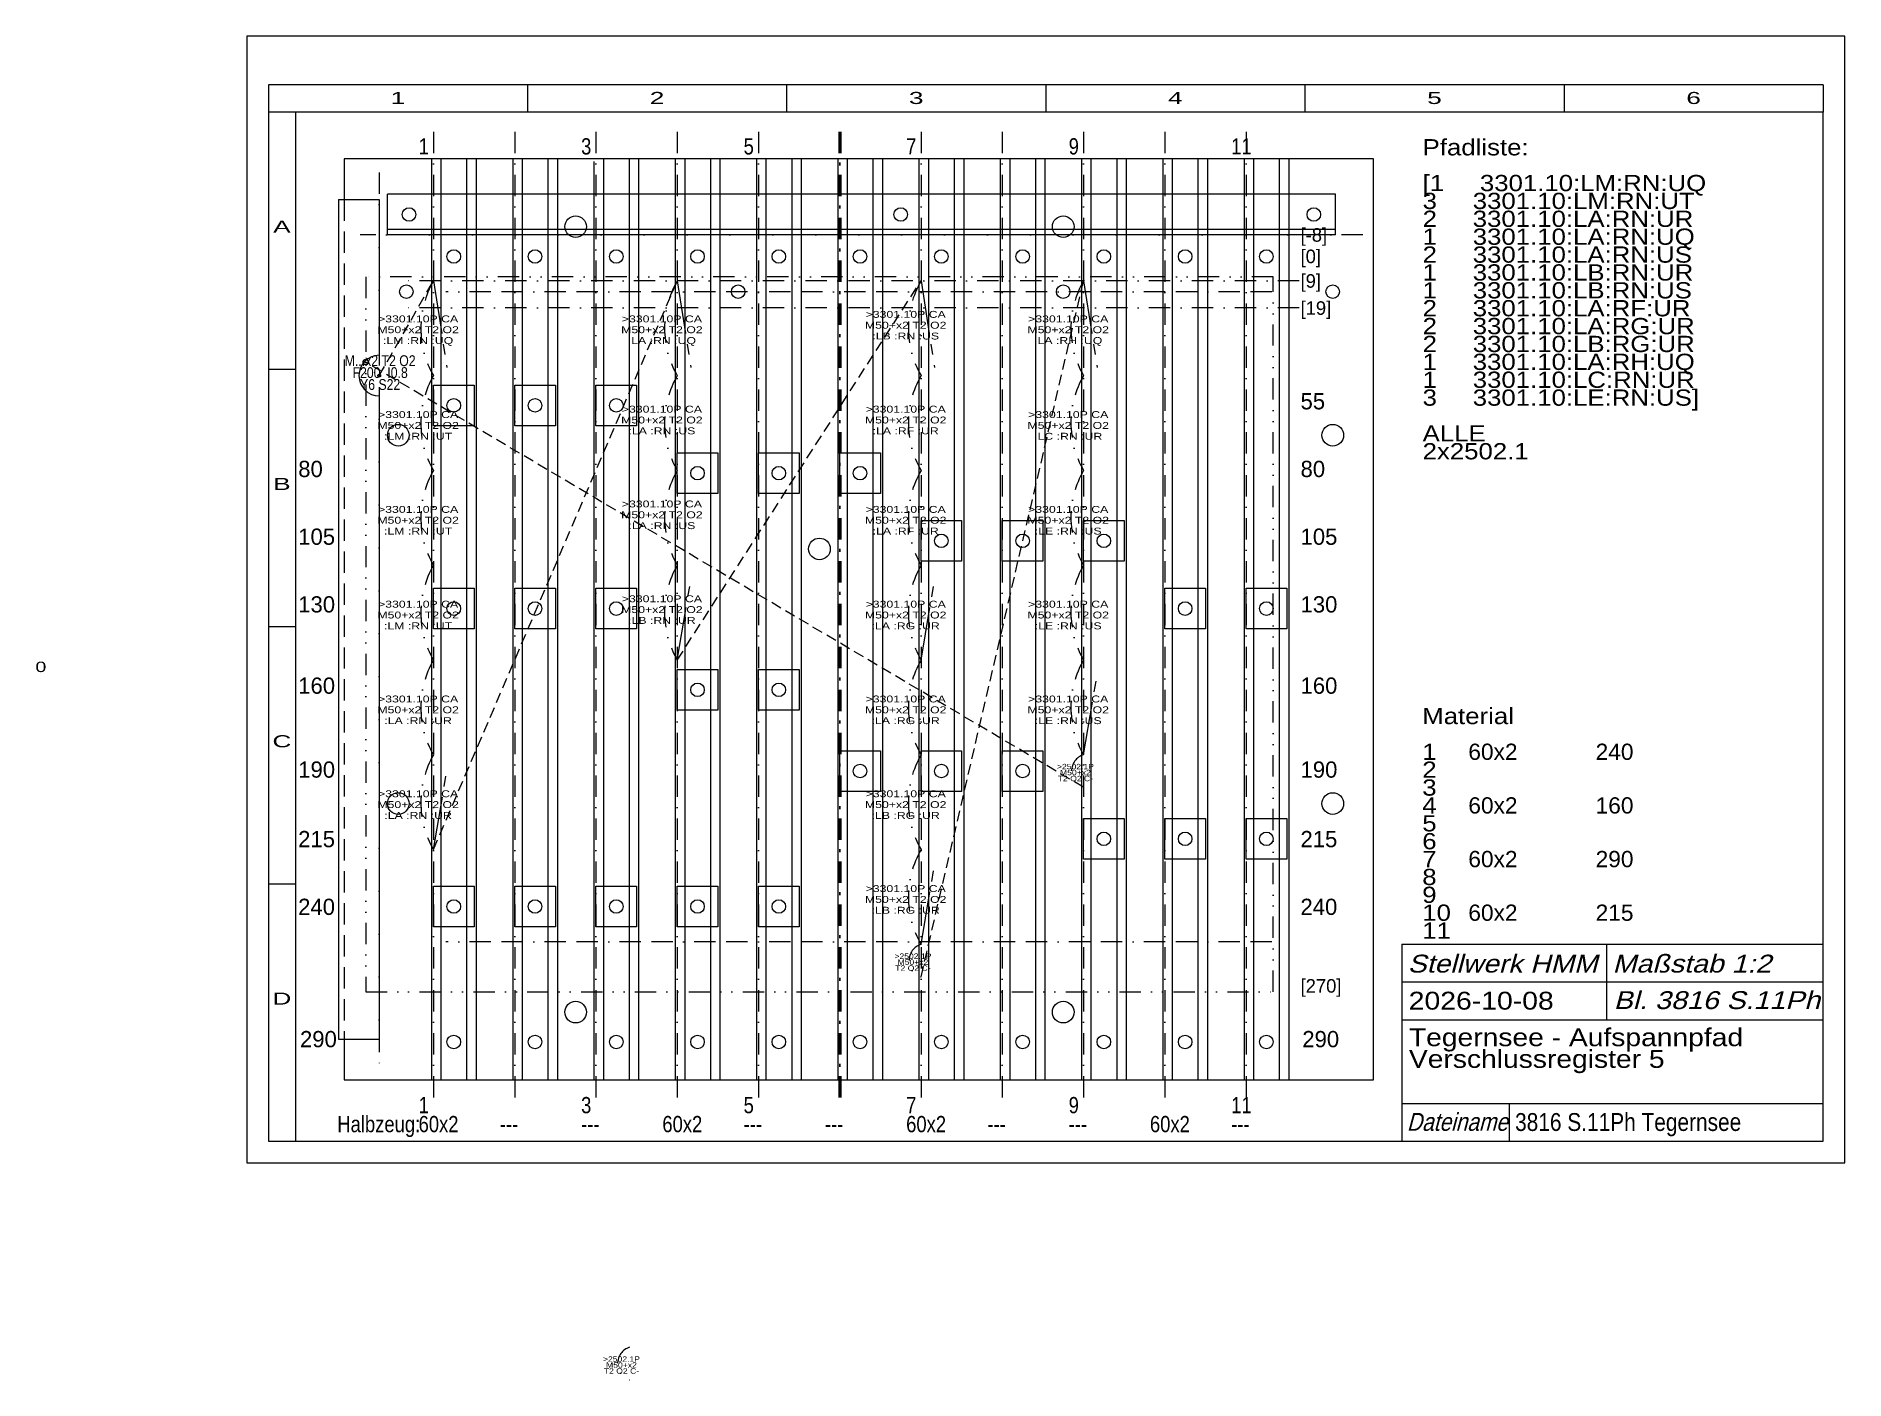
# Model space of a CAD drawing. Extents: x -76 to 592, y -78 to 418.
import ezdxf
from ezdxf.enums import TextEntityAlignment as Align

# ---------------------------------------------------------------- set-up
doc = ezdxf.new("R2010")
doc.units = 0
doc.header["$LTSCALE"] = 15.744298
for name, pattern in [('BORDER', [1.75, 0.5, -0.25, 0.5, -0.25, 0, -0.25]), ('DASHDOT', [1, 0.5, -0.25, 0, -0.25]), ('DASHED', [0.75, 0.5, -0.25]), ('DIVIDE', [1.25, 0.5, -0.25, 0, -0.25, 0, -0.25]), ('HIDDEN', [0.375, 0.25, -0.125]), ('PHANTOM', [2.5, 1.25, -0.25, 0.25, -0.25, 0.25, -0.25])]:
    doc.linetypes.add(name, pattern=pattern)
for name, color, linetype, lineweight in [('2502___ ABTRIEB FÜR ZWEI ANLENKUNGEN', 6, 'DASHDOT', 0), ('3301___ VERSCHLUSSREGISTER', 230, 'CONTINUOUS', 0), ('3816_11P', 30, 'CONTINUOUS', 13), ('BESCHRIFTUNG', 7, 'CONTINUOUS', 25), ('FRÄSPFADE', 30, 'CONTINUOUS', 0), ('KONSTRUKTION', 7, 'CONTINUOUS', 0), ('MITTELLINIEN', 5, 'DASHDOT', 13), ('STANDARD', 7, 'CONTINUOUS', 0)]:
    doc.layers.add(name, color=color, linetype=linetype, lineweight=lineweight)
doc.styles.add('Arial', font='arial.ttf')

msp = doc.modelspace()

# ---------------------------------------------------------------- linework, layer by layer
at = {"layer": '2502___ ABTRIEB FÜR ZWEI ANLENKUNGEN', "linetype": 'DASHDOT'}
msp.add_arc((145.17, -72.08), 6.27, 106.94314, 253.05686, dxfattribs=at)
at = {"layer": '3816_11P', "linetype": 'HIDDEN'}
for p, q in [((50.95, 292.67), (70.95, 327.67)), ((70.95, 117.67), (160.95, 327.67)), ((160.95, 187.67), (250.95, 327.67)), ((250.95, 70.67), (310.95, 327.67)), ((310.95, 140.67), (45.95, 297.67))]:
    msp.add_line(p, q, dxfattribs=at)
at = {"layer": '3816_11P', "linetype": 'PHANTOM'}
for p, q in [((70.95, 327.67), (75.95, 295.68)), ((160.95, 327.67), (165.95, 295.68)), ((250.95, 327.67), (255.95, 295.68)), ((310.95, 327.67), (315.95, 295.68)), ((160.95, 187.67), (165.95, 217.07)), ((250.95, 187.67), (255.95, 217.07)), ((310.95, 152.67), (315.95, 182.07)), ((70.95, 117.67), (75.95, 147.07)), ((250.95, 82.67), (255.95, 112.07))]:
    msp.add_line(p, q, dxfattribs=at)
for centre, radius in [((45.95, 297.67), 1), ((50.95, 292.67), 0.5)]:
    msp.add_circle(centre, radius, dxfattribs=at)
at = {"layer": '3816_11P', "linetype": 'DASHDOT'}
for centre, radius, start, end in [((101.49, 310.17), 35.2, 150.1868, 209.8132), ((191.49, 310.17), 35.2, 150.1868, 209.8132), ((281.49, 310.17), 35.2, 150.1868, 209.8132), ((341.49, 310.17), 35.2, 150.1868, 209.8132), ((101.49, 275.17), 35.2, 150.1868, 209.8132), ((191.49, 275.17), 35.2, 150.1868, 209.8132), ((281.49, 275.17), 35.2, 150.1868, 209.8132), ((341.49, 275.17), 35.2, 150.1868, 209.8132), ((101.49, 240.17), 35.2, 150.1868, 209.8132), ((191.49, 240.17), 35.2, 150.1868, 209.8132), ((281.49, 240.17), 35.2, 150.1868, 209.8132), ((341.49, 240.17), 35.2, 150.1868, 209.8132), ((101.49, 205.17), 35.2, 150.1868, 209.8132), ((191.49, 205.17), 35.2, 150.1868, 209.8132), ((281.49, 205.17), 35.2, 150.1868, 209.8132), ((341.49, 205.17), 35.2, 150.1868, 209.8132), ((101.49, 170.17), 35.2, 150.1868, 209.8132), ((281.49, 170.17), 35.2, 150.1868, 209.8132), ((341.49, 170.17), 35.2, 150.1868, 209.8132), ((101.49, 135.17), 35.2, 150.1868, 209.8132), ((281.49, 135.17), 35.2, 150.1868, 209.8132), ((312.78, 146.67), 6.27, 106.94314, 253.05686), ((281.49, 100.17), 35.2, 150.1868, 209.8132), ((252.78, 76.67), 6.27, 106.94314, 253.05686)]:
    msp.add_arc(centre, radius, start, end, dxfattribs=at)
at = {"layer": 'FRÄSPFADE', "linetype": 'DIVIDE', "lineweight": 20}
for p, q in [((380.95, 329.17), (45.95, 329.17)), ((45.95, 329.17), (45.95, 65.17)), ((380.95, 65.17), (380.95, 329.17)), ((45.95, 65.17), (380.95, 65.17))]:
    msp.add_line(p, q, dxfattribs=at)
at = {"layer": 'KONSTRUKTION', "color": 8}
for p, q in [((417.95, 372.67), (37.95, 372.67)), ((37.95, 372.67), (37.95, 357.67)), ((70.2, 372.67), (70.2, 32.67)), ((73.7, 372.67), (73.7, 32.67)), ((83.2, 372.67), (83.2, 32.67)), ((86.7, 372.67), (86.7, 32.67)), ((100.2, 372.67), (100.2, 32.67)), ((103.7, 372.67), (103.7, 32.67)), ((113.2, 372.67), (113.2, 32.67)), ((116.7, 372.67), (116.7, 32.67)), ((130.2, 371.67), (130.2, 32.67)), ((133.7, 372.67), (133.7, 32.67)), ((143.2, 372.67), (143.2, 32.67)), ((146.7, 372.67), (146.7, 32.67)), ((160.2, 372.67), (160.2, 32.67)), ((163.7, 372.67), (163.7, 32.67)), ((173.2, 372.67), (173.2, 32.67)), ((176.7, 372.67), (176.7, 32.67)), ((190.2, 372.67), (190.2, 32.67)), ((193.7, 372.67), (193.7, 32.67)), ((203.2, 372.67), (203.2, 32.67)), ((206.7, 372.67), (206.7, 32.67)), ((220.2, 372.67), (220.2, 32.67)), ((223.7, 372.67), (223.7, 32.67)), ((233.2, 372.67), (233.2, 32.67)), ((236.7, 372.67), (236.7, 32.67)), ((250.2, 372.67), (250.2, 32.67)), ((253.7, 372.67), (253.7, 32.67)), ((263.2, 372.67), (263.2, 32.67)), ((266.7, 372.67), (266.7, 32.67)), ((280.2, 372.67), (280.2, 32.67)), ((283.7, 372.67), (283.7, 32.67)), ((293.2, 372.67), (293.2, 32.67)), ((296.7, 372.67), (296.7, 32.67)), ((310.2, 372.67), (310.2, 32.67)), ((313.7, 372.67), (313.7, 32.67)), ((323.2, 372.67), (323.2, 32.67)), ((326.7, 372.67), (326.7, 32.67)), ((340.2, 372.67), (340.2, 32.67)), ((343.7, 372.67), (343.7, 32.67)), ((353.2, 372.67), (353.2, 32.67)), ((356.7, 372.67), (356.7, 32.67)), ((370.2, 372.67), (370.2, 32.67)), ((373.7, 372.67), (373.7, 32.67)), ((383.2, 372.67), (383.2, 32.67)), ((386.7, 372.67), (386.7, 32.67)), ((417.95, 32.67), (417.95, 372.67)), ((35.95, 357.67), (35.95, 47.67)), ((35.95, 357.67), (50.95, 357.67)), ((50.95, 357.67), (50.95, 300.17)), ((403.95, 359.67), (53.95, 359.67)), ((53.95, 344.67), (53.95, 359.67)), ((403.95, 344.67), (403.95, 359.67)), ((403.95, 346.67), (53.95, 346.67)), ((403.95, 344.67), (53.95, 344.67)), ((50.95, 285.17), (50.95, 47.67)), ((35.95, 47.67), (50.95, 47.67)), ((37.95, 47.67), (37.95, 32.67)), ((37.95, 32.67), (417.95, 32.67))]:
    msp.add_line(p, q, dxfattribs=at)
at = {"layer": 'KONSTRUKTION', "color": 8, "linetype": 'DASHED'}
msp.add_line((37.95, 357.67), (37.95, 47.67), dxfattribs=at)
at = {"layer": 'KONSTRUKTION', "color": 8, "linetype": 'BORDER'}
for p, q in [((380.5, 323.67), (75.5, 323.67)), ((380.5, 83.67), (75.5, 83.67))]:
    msp.add_line(p, q, dxfattribs=at)
at = {"layer": 'KONSTRUKTION', "color": 252}
for p, q in [((70.95, 289.17), (85.95, 289.17)), ((70.95, 274.17), (70.95, 289.17)), ((85.95, 289.17), (85.95, 274.17)), ((100.95, 274.17), (100.95, 289.17)), ((100.95, 289.17), (115.95, 289.17)), ((115.95, 289.17), (115.95, 274.17)), ((130.95, 274.17), (130.95, 289.17)), ((130.95, 289.17), (145.95, 289.17)), ((145.95, 289.17), (145.95, 274.17)), ((85.95, 274.17), (70.95, 274.17)), ((115.95, 274.17), (100.95, 274.17)), ((145.95, 274.17), (130.95, 274.17)), ((160.95, 249.17), (160.95, 264.17)), ((160.95, 264.17), (175.95, 264.17)), ((175.95, 264.17), (175.95, 249.17)), ((190.95, 249.17), (190.95, 264.17)), ((190.95, 264.17), (205.95, 264.17)), ((205.95, 264.17), (205.95, 249.17)), ((220.95, 264.17), (235.95, 264.17)), ((220.95, 249.17), (220.95, 264.17)), ((235.95, 264.17), (235.95, 249.17)), ((175.95, 249.17), (160.95, 249.17)), ((205.95, 249.17), (190.95, 249.17)), ((235.95, 249.17), (220.95, 249.17)), ((250.95, 224.17), (250.95, 239.17)), ((250.95, 239.17), (265.95, 239.17)), ((265.95, 239.17), (265.95, 224.17)), ((280.95, 224.17), (280.95, 239.17)), ((280.95, 239.17), (295.95, 239.17)), ((295.95, 239.17), (295.95, 224.17)), ((310.95, 239.17), (325.95, 239.17)), ((310.95, 224.17), (310.95, 239.17)), ((325.95, 239.17), (325.95, 224.17)), ((265.95, 224.17), (250.95, 224.17)), ((295.95, 224.17), (280.95, 224.17)), ((325.95, 224.17), (310.95, 224.17)), ((70.95, 199.17), (70.95, 214.17)), ((70.95, 214.17), (85.95, 214.17)), ((85.95, 214.17), (85.95, 199.17)), ((100.95, 199.17), (100.95, 214.17)), ((100.95, 214.17), (115.95, 214.17)), ((115.95, 214.17), (115.95, 199.17)), ((130.95, 214.17), (145.95, 214.17)), ((130.95, 199.17), (130.95, 214.17)), ((145.95, 214.17), (145.95, 199.17)), ((340.95, 199.17), (340.95, 214.17)), ((340.95, 214.17), (355.95, 214.17)), ((355.95, 214.17), (355.95, 199.17)), ((370.95, 199.17), (370.95, 214.17)), ((370.95, 214.17), (385.95, 214.17)), ((385.95, 214.17), (385.95, 199.17)), ((85.95, 199.17), (70.95, 199.17)), ((115.95, 199.17), (100.95, 199.17)), ((145.95, 199.17), (130.95, 199.17)), ((355.95, 199.17), (340.95, 199.17)), ((385.95, 199.17), (370.95, 199.17)), ((160.95, 169.17), (160.95, 184.17)), ((160.95, 184.17), (175.95, 184.17)), ((175.95, 184.17), (175.95, 169.17)), ((190.95, 169.17), (190.95, 184.17)), ((190.95, 184.17), (205.95, 184.17)), ((205.95, 184.17), (205.95, 169.17)), ((175.95, 169.17), (160.95, 169.17)), ((205.95, 169.17), (190.95, 169.17)), ((220.95, 139.17), (220.95, 154.17)), ((220.95, 154.17), (235.95, 154.17)), ((235.95, 154.17), (235.95, 139.17)), ((250.95, 139.17), (250.95, 154.17)), ((250.95, 154.17), (265.95, 154.17)), ((265.95, 154.17), (265.95, 139.17)), ((280.95, 154.17), (295.95, 154.17)), ((280.95, 139.17), (280.95, 154.17)), ((295.95, 154.17), (295.95, 139.17)), ((235.95, 139.17), (220.95, 139.17)), ((265.95, 139.17), (250.95, 139.17)), ((295.95, 139.17), (280.95, 139.17)), ((310.95, 114.17), (310.95, 129.17)), ((310.95, 129.17), (325.95, 129.17)), ((325.95, 129.17), (325.95, 114.17)), ((340.95, 114.17), (340.95, 129.17)), ((340.95, 129.17), (355.95, 129.17)), ((355.95, 129.17), (355.95, 114.17)), ((370.95, 129.17), (385.95, 129.17)), ((370.95, 114.17), (370.95, 129.17)), ((385.95, 129.17), (385.95, 114.17)), ((325.95, 114.17), (310.95, 114.17)), ((355.95, 114.17), (340.95, 114.17)), ((385.95, 114.17), (370.95, 114.17)), ((70.95, 89.17), (70.95, 104.17)), ((70.95, 104.17), (85.95, 104.17)), ((85.95, 104.17), (85.95, 89.17)), ((100.95, 89.17), (100.95, 104.17)), ((100.95, 104.17), (115.95, 104.17)), ((115.95, 104.17), (115.95, 89.17)), ((130.95, 104.17), (145.95, 104.17)), ((130.95, 89.17), (130.95, 104.17)), ((145.95, 104.17), (145.95, 89.17)), ((160.95, 89.17), (160.95, 104.17)), ((160.95, 104.17), (175.95, 104.17)), ((175.95, 104.17), (175.95, 89.17)), ((190.95, 89.17), (190.95, 104.17)), ((190.95, 104.17), (205.95, 104.17)), ((205.95, 104.17), (205.95, 89.17)), ((85.95, 89.17), (70.95, 89.17)), ((115.95, 89.17), (100.95, 89.17)), ((145.95, 89.17), (130.95, 89.17)), ((175.95, 89.17), (160.95, 89.17)), ((205.95, 89.17), (190.95, 89.17))]:
    msp.add_line(p, q, dxfattribs=at)
at = {"layer": 'KONSTRUKTION', "color": 8}
for centre, radius in [((61.95, 352.17), 2.5), ((243.45, 352.17), 2.5), ((395.95, 352.17), 2.5), ((123.45, 347.67), 4), ((303.45, 347.67), 4), ((78.45, 336.67), 2.5), ((78.45, 336.67), 2.5), ((108.45, 336.67), 2.5), ((108.45, 336.67), 2.5), ((138.45, 336.67), 2.5), ((138.45, 336.67), 2.5), ((168.45, 336.67), 2.5), ((168.45, 336.67), 2.5), ((198.45, 336.67), 2.5), ((198.45, 336.67), 2.5), ((228.45, 336.67), 2.5), ((228.45, 336.67), 2.5), ((258.45, 336.67), 2.5), ((258.45, 336.67), 2.5), ((288.45, 336.67), 2.5), ((288.45, 336.67), 2.5), ((318.45, 336.67), 2.5), ((318.45, 336.67), 2.5), ((348.45, 336.67), 2.5), ((348.45, 336.67), 2.5), ((378.45, 336.67), 2.5), ((378.45, 336.67), 2.5), ((60.95, 323.67), 2.5), ((183.45, 323.67), 2.5), ((303.45, 323.67), 2.5), ((402.95, 323.67), 2.5), ((78.45, 281.67), 2.5), ((78.45, 281.67), 2.5), ((108.45, 281.67), 2.5), ((108.45, 281.67), 2.5), ((138.45, 281.67), 2.5), ((138.45, 281.67), 2.5), ((57.97, 270.67), 4), ((402.95, 270.67), 4), ((168.45, 256.67), 2.5), ((168.45, 256.67), 2.5), ((198.45, 256.67), 2.5), ((198.45, 256.67), 2.5), ((228.45, 256.67), 2.5), ((228.45, 256.67), 2.5), ((258.45, 231.67), 2.5), ((258.45, 231.67), 2.5), ((288.45, 231.67), 2.5), ((288.45, 231.67), 2.5), ((318.45, 231.67), 2.5), ((318.45, 231.67), 2.5), ((213.45, 228.67), 4), ((78.45, 206.67), 2.5), ((78.45, 206.67), 2.5), ((108.45, 206.67), 2.5), ((108.45, 206.67), 2.5), ((138.45, 206.67), 2.5), ((138.45, 206.67), 2.5), ((348.45, 206.67), 2.5), ((348.45, 206.67), 2.5), ((378.45, 206.67), 2.5), ((378.45, 206.67), 2.5), ((168.45, 176.67), 2.5), ((168.45, 176.67), 2.5), ((198.45, 176.67), 2.5), ((198.45, 176.67), 2.5), ((228.45, 146.67), 2.5), ((228.45, 146.67), 2.5), ((258.45, 146.67), 2.5), ((258.45, 146.67), 2.5), ((288.45, 146.67), 2.5), ((288.45, 146.67), 2.5), ((57.97, 134.67), 4), ((402.95, 134.67), 4), ((318.45, 121.67), 2.5), ((318.45, 121.67), 2.5), ((348.45, 121.67), 2.5), ((348.45, 121.67), 2.5), ((378.45, 121.67), 2.5), ((378.45, 121.67), 2.5), ((78.45, 96.67), 2.5), ((78.45, 96.67), 2.5), ((108.45, 96.67), 2.5), ((108.45, 96.67), 2.5), ((138.45, 96.67), 2.5), ((138.45, 96.67), 2.5), ((168.45, 96.67), 2.5), ((168.45, 96.67), 2.5), ((198.45, 96.67), 2.5), ((198.45, 96.67), 2.5), ((123.45, 57.67), 4), ((303.45, 57.67), 4), ((78.45, 46.67), 2.5), ((78.45, 46.67), 2.5), ((108.45, 46.67), 2.5), ((108.45, 46.67), 2.5), ((138.45, 46.67), 2.5), ((138.45, 46.67), 2.5), ((168.45, 46.67), 2.5), ((168.45, 46.67), 2.5), ((198.45, 46.67), 2.5), ((198.45, 46.67), 2.5), ((228.45, 46.67), 2.5), ((228.45, 46.67), 2.5), ((258.45, 46.67), 2.5), ((258.45, 46.67), 2.5), ((288.45, 46.67), 2.5), ((288.45, 46.67), 2.5), ((318.45, 46.67), 2.5), ((318.45, 46.67), 2.5), ((348.45, 46.67), 2.5), ((348.45, 46.67), 2.5), ((378.45, 46.67), 2.5), ((378.45, 46.67), 2.5)]:
    msp.add_circle(centre, radius, dxfattribs=at)
msp.add_arc((50.95, 292.67), 7.5, 90, 270, dxfattribs=at)
at = {"layer": 'MITTELLINIEN'}
for p, q in [((70.95, 382.66), (70.95, 22.66)), ((100.95, 382.66), (100.95, 22.66)), ((130.95, 382.66), (130.95, 22.66)), ((160.95, 382.66), (160.95, 22.66)), ((190.95, 382.66), (190.95, 22.66)), ((250.95, 382.66), (250.95, 22.66)), ((280.95, 382.66), (280.95, 22.66)), ((310.95, 382.66), (310.95, 22.66)), ((340.95, 382.66), (340.95, 22.66)), ((370.95, 382.66), (370.95, 22.66)), ((50.95, 367.67), (50.95, 37.67)), ((414.04, 344.67), (43.89, 344.67)), ((390.5, 327.67), (60.95, 327.67)), ((390.5, 327.67), (65.5, 327.67)), ((390.5, 317.67), (60.95, 317.67)), ((390.5, 317.67), (65.5, 317.67))]:
    msp.add_line(p, q, dxfattribs=at)
at = {"layer": 'MITTELLINIEN', "color": 154, "lineweight": 50}
msp.add_line((220.95, 382.66), (220.95, 22.66), dxfattribs=at)
at = {"layer": 'STANDARD'}
for p, q in [((592, 418), (2, 418)), ((2, 418), (2, 2)), ((592, 2), (592, 418)), ((584, 400), (10, 400)), ((10, 400), (10, 390)), ((105.67, 400), (105.67, 390)), ((201.33, 400), (201.33, 390)), ((297, 400), (297, 390)), ((392.67, 400), (392.67, 390)), ((488.33, 400), (488.33, 390)), ((584, 400), (584, 390)), ((10, 390), (10, 10)), ((20, 390), (10, 390)), ((20, 390), (20, 10)), ((584, 390), (20, 390)), ((584, 10), (584, 390)), ((10, 295), (20, 295)), ((10, 200), (20, 200)), ((10, 105), (20, 105)), ((10, 10), (20, 10)), ((20, 10), (584, 10)), ((2, 2), (592, 2))]:
    msp.add_line(p, q, dxfattribs=at)
at = {"layer": 'STANDARD', "lineweight": 0}
for p, q in [((428.44, 82.8), (583.83, 82.8)), ((428.44, 82.8), (428.44, 10)), ((504.04, 82.8), (504.04, 54.8)), ((428.44, 68.8), (583.83, 68.8)), ((428.44, 54.8), (583.83, 54.8)), ((428.44, 24), (583.83, 24)), ((468.04, 24), (468.04, 10))]:
    msp.add_line(p, q, dxfattribs=at)

# ---------------------------------------------------------------- texts
at = {"layer": '2502___ ABTRIEB FÜR ZWEI ANLENKUNGEN', "insert": (140.36, -72.64), "char_height": 2, "attachment_point": 5, "line_spacing_factor": 0.66, "style": 'Arial'}
msp.add_mtext('\\W1.135110;>2502.1P\\PM50+x2\\PT2 O2 C-', dxfattribs=at)
at = {"layer": '3301___ VERSCHLUSSREGISTER', "linetype": 'DASHDOT', "style": 'Arial', "width": 1.356636}
msp.add_text('0', height=3.83, dxfattribs=at).set_placement((-76, 187.06), align=Align.TOP_LEFT)
at = {"layer": '3816_11P', "linetype": 'DASHDOT', "char_height": 2.55, "attachment_point": 5, "line_spacing_factor": 0.941176, "style": 'Arial'}
for s, insert in [('\\W1.271926;>3301.10P CA\\PM50+x2 T2 O2\\P:LM :RN :UQ\\P', (65.29, 309.27)), ('\\W1.271926;>3301.10P CA\\PM50+x2 T2 O2\\P:LA :RN :UQ\\P', (155.29, 309.27)), ('\\W1.271926;>3301.10P CA\\PM50+x2 T2 O2\\P:LB :RN :US\\P\\P', (245.29, 309.27)), ('\\W1.271926;>3301.10P CA\\PM50+x2 T2 O2\\P:LA :RH :UQ\\P', (305.29, 309.27)), ('\\W1.271926;>3301.10P CA\\PM50+x2 T2 O2\\P:LA :RN :US\\P\\P', (155.29, 274.27)), ('\\W1.271926;>3301.10P CA\\PM50+x2 T2 O2\\P:LA :RF :UR\\P\\P', (245.29, 274.27)), ('\\W1.271926;>3301.10P CA\\PM50+x2 T2 O2\\P:LM :RN :UT\\P', (65.29, 274.27)), ('\\W1.271926;>3301.10P CA\\PM50+x2 T2 O2\\P:LC :RN :UR\\P', (305.29, 274.27)), ('\\W1.271926;>3301.10P CA\\PM50+x2 T2 O2\\P:LM :RN :UT\\P', (65.29, 239.27)), ('\\W1.271926;>3301.10P CA\\PM50+x2 T2 O2\\P:LA :RN :US\\P\\P', (155.29, 239.27)), ('\\W1.271926;>3301.10P CA\\PM50+x2 T2 O2\\P:LA :RF :UR\\P', (245.29, 239.27)), ('\\W1.271926;>3301.10P CA\\PM50+x2 T2 O2\\P:LE :RN :US\\P', (305.29, 239.27)), ('\\W1.271926;>3301.10P CA\\PM50+x2 T2 O2\\P:LM :RN :UT\\P', (65.29, 204.27)), ('\\W1.271926;>3301.10P CA\\PM50+x2 T2 O2\\P:LB :RN :UR\\P\\P', (155.29, 204.27)), ('\\W1.271926;>3301.10P CA\\PM50+x2 T2 O2\\P:LA :RG :UR\\P', (245.29, 204.27)), ('\\W1.271926;>3301.10P CA\\PM50+x2 T2 O2\\P:LE :RN :US\\P', (305.29, 204.27)), ('\\W1.271926;>3301.10P CA\\PM50+x2 T2 O2\\P:LA :RN :UR\\P', (65.29, 169.27)), ('\\W1.271926;>3301.10P CA\\PM50+x2 T2 O2\\P:LA :RG :UR\\P', (245.29, 169.27)), ('\\W1.271926;>3301.10P CA\\PM50+x2 T2 O2\\P:LE :RN :US\\P', (305.29, 169.27)), ('\\W1.271926;>3301.10P CA\\PM50+x2 T2 O2\\P:LA :RN :UR\\P', (65.29, 134.27)), ('\\W1.271926;>3301.10P CA\\PM50+x2 T2 O2\\P:LB :RG :UR\\P', (245.29, 134.27)), ('\\W1.271926;>3301.10P CA\\PM50+x2 T2 O2\\P:LB :RG :UR\\P', (245.29, 99.27))]:
    msp.add_mtext(s, dxfattribs=dict(at, insert=insert))
at = {"layer": '3816_11P', "linetype": 'PHANTOM', "insert": (51.27, 293.76), "char_height": 4, "attachment_point": 5, "line_spacing_factor": 0.66, "style": 'Arial'}
msp.add_mtext('\\W0.810866;M...x2 T2 O2\\PF200  I0.8\\PY6 S22\\P', dxfattribs=at)
at = {"layer": '3816_11P', "char_height": 2, "attachment_point": 5, "line_spacing_factor": 0.66, "style": 'Arial'}
for insert in [(307.96, 146.11), (247.96, 76.11)]:
    msp.add_mtext('\\W1.135110;>2502.1P\\PM50+x2\\PT2 O2 C-', dxfattribs=dict(at, insert=insert))
at = {"layer": 'BESCHRIFTUNG', "style": 'Arial'}
for s, height, width, p in [('1', 6, 0.810869, (65.46, 374.32)), ('3', 6, 0.810869, (125.46, 374.32)), ('5', 6, 0.810869, (185.46, 374.32)), ('7', 6, 0.810869, (245.46, 374.32)), ('9', 6, 0.810869, (305.46, 374.32)), ('11', 6, 0.810869, (365.46, 374.32)), ('[-8]', 5, 0.972709, (391.06, 342.12)), ('[0]', 5, 0.972719, (391.06, 334.2)), ('[9]', 5, 0.972719, (391.06, 325.12)), ('[19]', 5, 0.972755, (391.06, 315.12)), ('55', 6, 0.972828, (391.06, 280.22)), ('80', 6, 0.972828, (21.03, 255.22)), ('80', 6, 0.972828, (391.06, 255.22)), ('105', 6, 0.972828, (21.03, 230.22)), ('105', 6, 0.972828, (391.06, 230.22)), ('130', 6, 0.972828, (21.03, 205.22)), ('130', 6, 0.972828, (391.06, 205.22)), ('160', 6, 0.972828, (21.03, 175.22)), ('160', 6, 0.972828, (391.06, 175.22)), ('190', 6, 0.972828, (21.03, 144.23)), ('190', 6, 0.972828, (391.06, 144.23)), ('215', 6, 0.972828, (21, 118.56)), ('215', 6, 0.972828, (391.03, 118.56)), ('240', 6, 0.972828, (21, 93.55)), ('240', 6, 0.972828, (391.03, 93.55)), ('[270]', 5, 0.972773, (391.06, 64.86)), ('290', 6, 0.972828, (21.68, 44.71)), ('290', 6, 0.972828, (391.71, 44.71)), ('1', 6, 0.810869, (65.46, 20.34)), ('3', 6, 0.810869, (125.46, 20.34)), ('5', 6, 0.810869, (185.46, 20.34)), ('7', 6, 0.810869, (245.46, 20.34)), ('9', 6, 0.810869, (305.46, 20.34)), ('11', 6, 0.810869, (365.46, 20.34)), ('Halbzeug:', 6, 0.810868, (35.46, 13.34)), ('60x2', 6, 0.810868, (65.46, 13.34)), ('---', 6, 0.810862, (95.46, 13.34)), ('---', 6, 0.810862, (125.46, 13.34)), ('60x2', 6, 0.810868, (155.46, 13.34)), ('---', 6, 0.810862, (185.46, 13.34)), ('---', 6, 0.810862, (215.46, 13.34)), ('60x2', 6, 0.810868, (245.46, 13.34)), ('---', 6, 0.810862, (275.46, 13.34)), ('---', 6, 0.810862, (305.46, 13.34)), ('60x2', 6, 0.810868, (335.46, 13.34)), ('---', 6, 0.810862, (365.46, 13.34))]:
    msp.add_text(s, height=height, dxfattribs=dict(at, width=width)).set_placement(p)
at = {"layer": 'BESCHRIFTUNG', "style": 'Arial', "oblique": 15}
for s, width, p in [('Stellwerk HMM', 1.130136, (430.63, 78.88)), ('Maßstab 1:2', 1.143719, (506.23, 78.88)), ('Bl. 3816 S.11Ph', 1.143713, (506.67, 65.4)), ('Dateiname', 0.835372, (430.3, 20.45))]:
    msp.add_text(s, height=6.6, dxfattribs=dict(at, width=width)).set_placement(p, align=Align.TOP_LEFT)
at = {"layer": 'BESCHRIFTUNG', "style": 'Arial'}
for s, width, p in [('2026-10-08', 1.135137, (431, 65.2)), ('3816 S.11Ph Tegernsee', 0.835397, (470.27, 20.4))]:
    msp.add_text(s, height=6.6, dxfattribs=dict(at, width=width)).set_placement(p, align=Align.TOP_LEFT)
at = {"layer": 'BESCHRIFTUNG', "attachment_point": 1, "style": 'Arial'}
for s, insert, char_height, line_spacing_factor in [('\\W1.135040;Pfadliste:\\P\\P[1     3301.10:LM:RN:UQ\\P3     3301.10:LM:RN:UT\\P2     3301.10:LA:RN:UR\\P1     3301.10:LA:RN:UQ\\P2     3301.10:LA:RN:US\\P1     3301.10:LB:RN:UR\\P1     3301.10:LB:RN:US\\P2     3301.10:LA:RF:UR\\P2     3301.10:LA:RG:UR\\P2     3301.10:LB:RG:UR\\P1     3301.10:LA:RH:UQ\\P1     3301.10:LC:RN:UR\\P3     3301.10:LE:RN:US]\\P\\PALLE\\P2x2502.1', (436.13, 379.98), 6, 0.66), ('\\W1.130191;Tegernsee - Aufspannpfad\\PVerschlussregister 5', (431.07, 51.7), 6.6, 0.727273)]:
    msp.add_mtext(s, dxfattribs=dict(at, insert=insert, char_height=char_height, line_spacing_factor=line_spacing_factor))
at = {"layer": 'BESCHRIFTUNG', "linetype": 'HIDDEN', "char_height": 6, "attachment_point": 1, "line_spacing_factor": 0.66, "style": 'Arial'}
for s, insert in [('\\W1.134959;Material\\P\\P1\\P2\\P3\\P4\\P5\\P6\\P7\\P8\\P9\\P10\\P11', (436, 170)), ('\\W1.000000;\\P\\P60x2\\P\\P\\P60x2\\P\\P\\P60x2\\P\\P\\P60x2\\P', (453, 170)), ('\\W1.000000;\\P\\P240\\P\\P\\P160\\P\\P\\P290\\P\\P\\P215\\P', (500, 170))]:
    msp.add_mtext(s, dxfattribs=dict(at, insert=insert))
at = {"layer": 'STANDARD', "style": 'Arial'}
for s, width, p in [('1', 1.547923, (57.83, 392.95)), ('2', 1.547922, (153.5, 392.95)), ('3', 1.547923, (249.17, 392.95)), ('4', 1.547923, (344.83, 392.95)), ('5', 1.547922, (440.5, 392.95)), ('6', 1.547923, (536.17, 392.95)), ('A', 1.547987, (15, 345.45)), ('B', 1.547987, (15, 250.45)), ('C', 1.548103, (15, 155.45)), ('D', 1.548104, (15, 60.45))]:
    msp.add_text(s, height=4.46, dxfattribs=dict(at, width=width)).set_placement(p, align=Align.CENTER)

doc.saveas('drawing.dxf')
